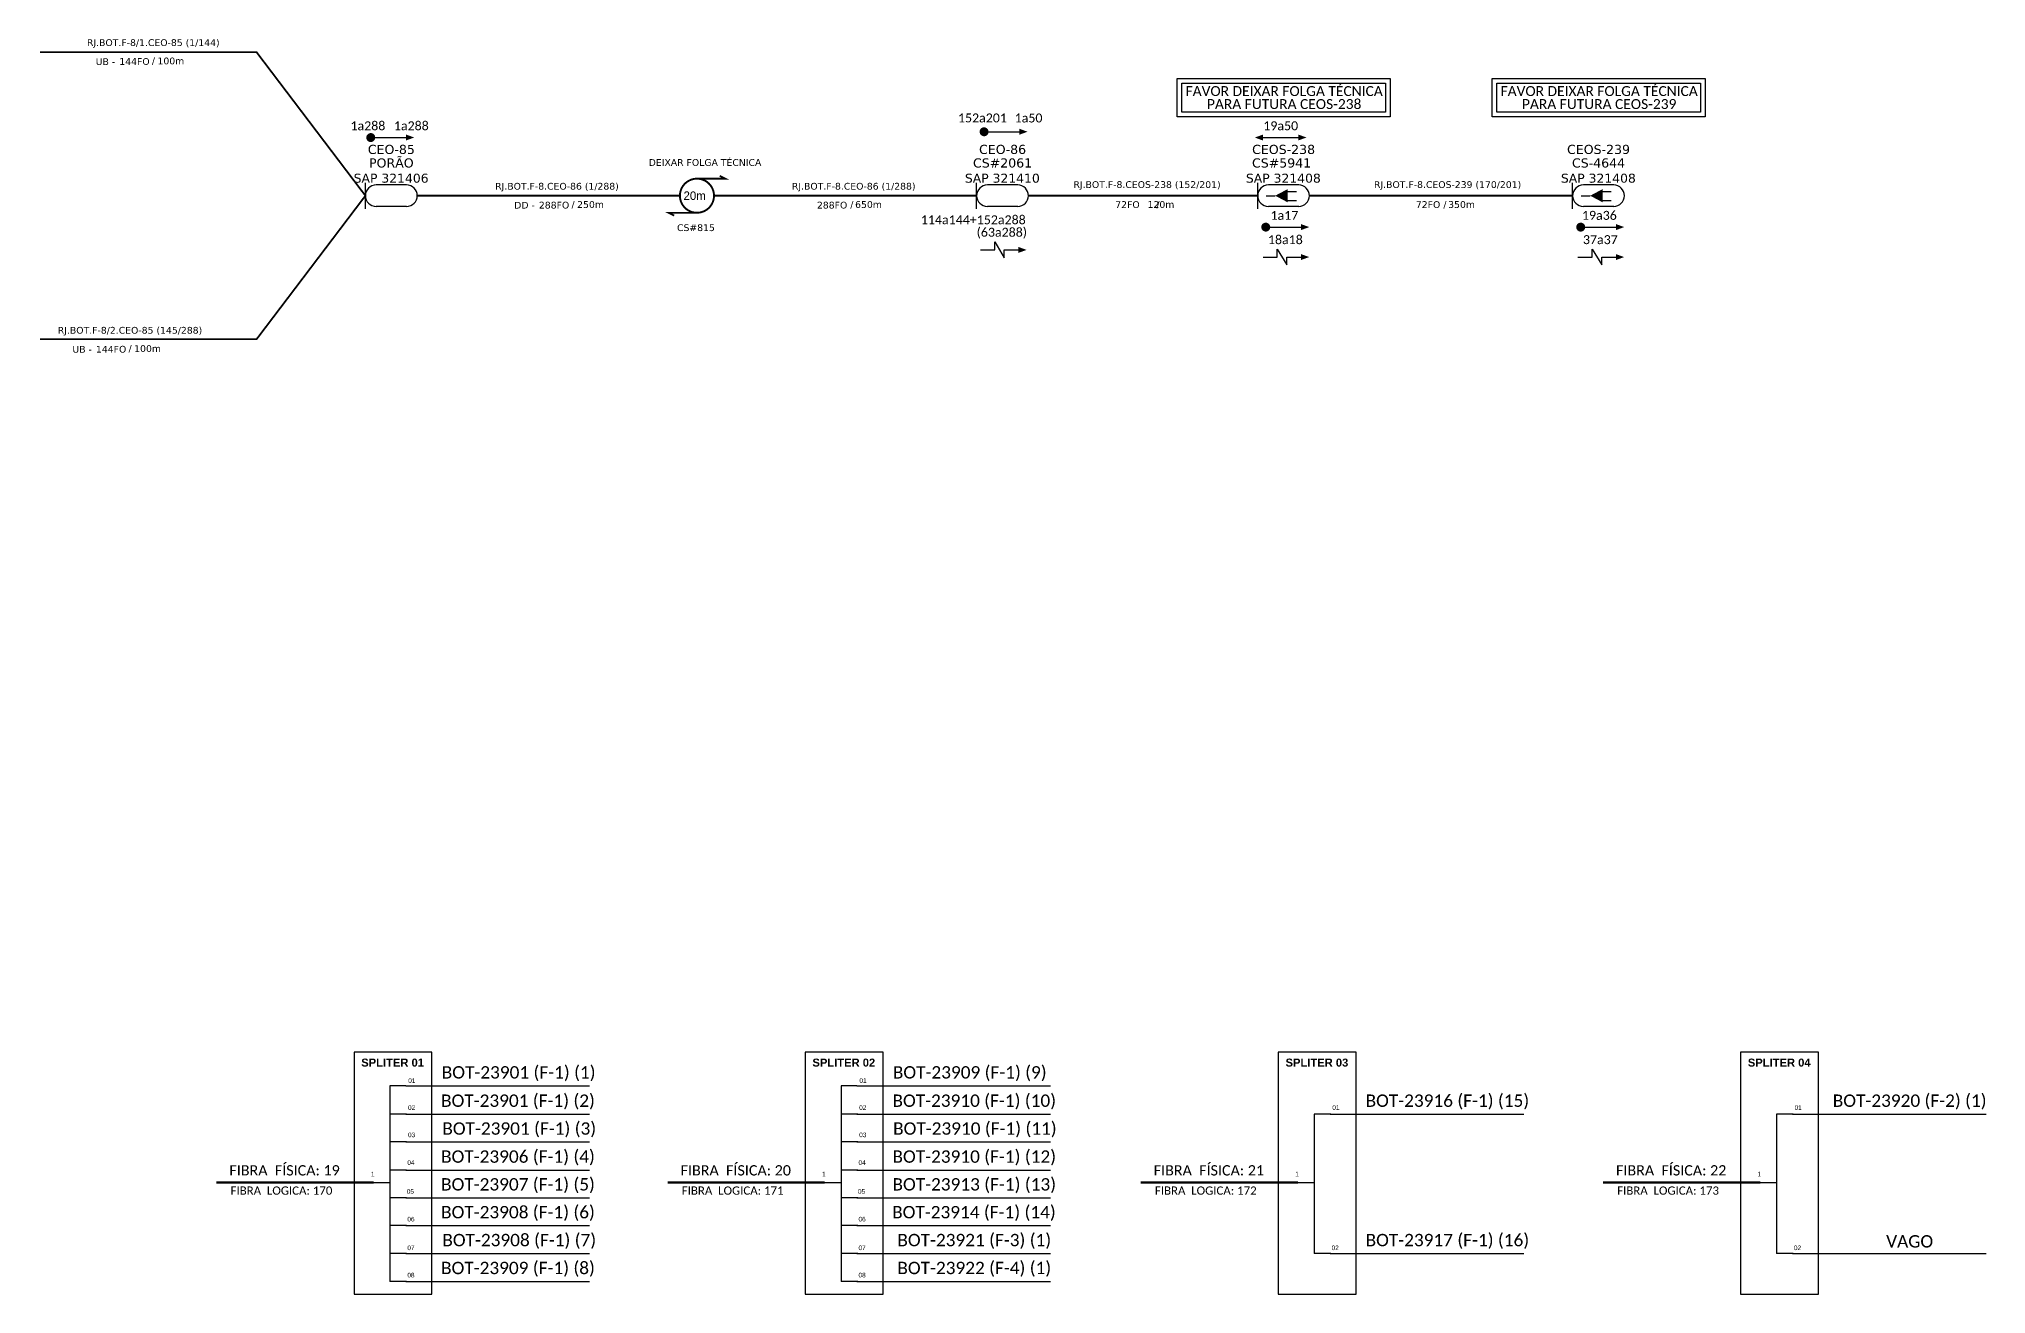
# Model space of a CAD drawing. Header units: millimetres. Extents: x 3557 to 4097, y -655 to 250.
# Drawn here: x 3557 to 3988.9, y -28.1 to 250.3 of the extents above; entities that cross this region are included whole.
import ezdxf
from ezdxf.enums import TextEntityAlignment as Align

# ---------------------------------------------------------------- set-up
doc = ezdxf.new("R2010")
doc.units = ezdxf.units.MM
for name, color, linetype in [('20.4-CEOS', 1, 'Continuous'), ('20.5-CABO AÉREO', 1, 'Continuous'), ('SETA', 7, 'Continuous')]:
    doc.layers.add(name, color=color, linetype=linetype)
doc.layers.add('40.1-ETIQUETAS', color=1, linetype='Continuous', lineweight=20)
doc.styles.add('siredit', font='verdana.ttf')

# ---------------------------------------------------------------- blocks, each defined once
blk = doc.blocks.new('ETIQUETA_RS5F')
at = {"layer": '40.1-ETIQUETAS', "color": 0, "style": 'siredit'}
blk.add_text('/', height=1.5, dxfattribs=at).set_placement((1.55, -1.95), align=Align.MIDDLE_RIGHT)
for tag, p in [('ETIQUETA_R_PRIMARIA', (1.18, 4.1)), ('ETIQUETA_R_SECUNDARIA', (1.18, 2.1)), ('F_ATIVAS/F_MORTAS', (1.11, -4.24))]:
    blk.add_attdef(tag, text='', height=1.5, dxfattribs=at).set_placement(p, align=Align.MIDDLE_CENTER)
for tag, p in [('TIPO_CABO', (-6.62, -2.12)), ('CAP_CABO', (0.37, -2.09))]:
    blk.add_attdef(tag, text='', height=1.5, dxfattribs=at).set_placement(p, align=Align.MIDDLE_RIGHT)
blk.add_attdef('METROS', text='', height=1.5, dxfattribs=at).set_placement((2.11, -1.95), align=Align.MIDDLE_LEFT)
for tag, p in [('FUSÃO_1', (0.82, -8.39)), ('FUSÃO_2', (0.82, -10.6)), ('FUSÃO_3', (0.82, -12.93)), ('FUSÃO_4', (0.82, -15.14)), ('FUSÃO_5', (0.82, -17.16))]:
    blk.add_attdef(tag, text='', height=1.5, dxfattribs=at).set_placement(p, align=Align.CENTER)

msp = doc.modelspace()

# ---------------------------------------------------------------- linework, layer by layer
at = {"color": 7, "linetype": 'Continuous'}
for p, q in [((3634.82, 18.11, 2), (3634.82, -25.28, 2)), ((3638.33, 18.11, 2), (3634.82, 18.11, 2)), ((3734.89, 18.11, 2), (3734.89, -25.28, 2)), ((3738.41, 18.11, 2), (3734.89, 18.11, 2)), ((3638.51, 11.83, 2), (3634.82, 11.83, 2)), ((3738.59, 11.83, 2), (3734.89, 11.83, 2)), ((3839.83, 11.83, 2), (3839.83, -19.1, 2)), ((3843.53, 11.83, 2), (3839.83, 11.83, 2)), ((3942.37, 11.83, 2), (3942.37, -19.1, 2)), ((3946.07, 11.83, 2), (3942.37, 11.83, 2)), ((3638.51, 5.64, 2), (3634.82, 5.64, 2)), ((3738.59, 5.64, 2), (3734.89, 5.64, 2)), ((3631.17, -3.32, 2), (3634.8, -3.32, 2)), ((3638.51, -0.59, 2), (3634.82, -0.59, 2)), ((3731.24, -3.32, 2), (3734.88, -3.32, 2)), ((3738.59, -0.59, 2), (3734.89, -0.59, 2)), ((3836.18, -3.32, 2), (3839.82, -3.32, 2)), ((3938.72, -3.32, 2), (3942.36, -3.32, 2)), ((3638.51, -6.75, 2), (3634.82, -6.75, 2)), ((3738.59, -6.75, 2), (3734.89, -6.75, 2)), ((3638.51, -12.91, 2), (3634.82, -12.91, 2)), ((3738.59, -12.91, 2), (3734.89, -12.91, 2)), ((3638.51, -19.1, 2), (3634.82, -19.1, 2)), ((3738.59, -19.1, 2), (3734.89, -19.1, 2)), ((3843.53, -19.1, 2), (3839.83, -19.1, 2)), ((3946.07, -19.1, 2), (3942.37, -19.1, 2)), ((3638.51, -25.28, 2), (3634.82, -25.28, 2)), ((3738.59, -25.28, 2), (3734.89, -25.28, 2))]:
    msp.add_line(p, q, dxfattribs=at)
at = {"color": 10, "linetype": 'Continuous'}
for p, q in [((3638.33, 18.11, 2), (3679.05, 18.11, 2)), ((3738.41, 18.11, 2), (3781.37, 18.11, 2)), ((3638.33, 11.83, 2), (3679.05, 11.83, 2)), ((3738.41, 11.83, 2), (3781.37, 11.83, 2)), ((3843.35, 11.83, 2), (3886.31, 11.83, 2)), ((3945.89, 11.83, 2), (3988.85, 11.83, 2)), ((3638.33, 5.64, 2), (3679.05, 5.64, 2)), ((3738.41, 5.64, 2), (3781.37, 5.64, 2)), ((3638.33, -0.59, 2), (3679.05, -0.59, 2)), ((3738.41, -0.59, 2), (3781.37, -0.59, 2)), ((3638.33, -6.75, 2), (3679.05, -6.75, 2)), ((3738.41, -6.75, 2), (3781.37, -6.75, 2)), ((3638.33, -12.91, 2), (3679.05, -12.91, 2)), ((3738.41, -12.91, 2), (3781.37, -12.91, 2)), ((3638.33, -19.1, 2), (3679.05, -19.1, 2)), ((3738.41, -19.1, 2), (3781.37, -19.1, 2)), ((3843.35, -19.1, 2), (3886.31, -19.1, 2)), ((3945.89, -19.1, 2), (3988.85, -19.1, 2)), ((3638.33, -25.28, 2), (3679.05, -25.28, 2)), ((3738.41, -25.28, 2), (3781.37, -25.28, 2))]:
    msp.add_line(p, q, dxfattribs=at)
at = {"color": 1, "linetype": 'Continuous', "lineweight": 60}
for p, q in [((3631.17, -3.32, 2), (3596.37, -3.32, 2)), ((3731.24, -3.32, 2), (3696.44, -3.32, 2)), ((3836.18, -3.32, 2), (3801.38, -3.32, 2)), ((3938.72, -3.32, 2), (3903.92, -3.32, 2))]:
    msp.add_line(p, q, dxfattribs=at)
at = {"color": 3, "ltscale": 9e-07}
for points in [[(3809.43, 241.53), (3856.66, 241.53), (3856.66, 233.02), (3809.43, 233.02)], [(3810.48, 240.49), (3855.61, 240.49), (3855.61, 234.07), (3810.48, 234.07)], [(3879.29, 241.53), (3926.53, 241.53), (3926.53, 233.02), (3879.29, 233.02)], [(3880.34, 240.49), (3925.48, 240.49), (3925.48, 234.07), (3880.34, 234.07)]]:
    msp.add_lwpolyline(points, close=True, dxfattribs=at)
at = {"color": 0, "const_width": 0.99}
for points in [[(3630.07, 228.43, 1), (3631.06, 228.43, 1)], [(3766.11, 229.71, 1), (3767.1, 229.71, 1)], [(3828.59, 208.56, 1), (3829.58, 208.56, 1)], [(3898.45, 208.56, 1), (3899.44, 208.56, 1)]]:
    msp.add_lwpolyline(points, format="xyb", close=True, dxfattribs=at)
at = {"color": 5, "const_width": 0.42}
msp.add_lwpolyline([(3702.92, 219.31, 1.000012), (3702.92, 211.75, 0.999978)], format="xyb", close=True, dxfattribs=at)
at = {"color": 5, "const_width": 0.394}
for points in [[(3702.92, 219.31), (3709.22, 219.31), (3707.96, 219.94)], [(3702.92, 211.75), (3696.62, 211.75), (3697.88, 211.12)]]:
    msp.add_lwpolyline(points, dxfattribs=at)
at = {"color": 0}
for points in [[(3768.97, 203.51), (3768.97, 205.27), (3771.06, 201.77), (3771.06, 203.51)], [(3831.64, 201.92), (3831.64, 203.67), (3833.73, 200.17), (3833.74, 201.92)], [(3901.51, 201.92), (3901.51, 203.67), (3903.6, 200.17), (3903.6, 201.92)]]:
    msp.add_lwpolyline(points, dxfattribs=at)
at = {"color": 7, "elevation": 2}
for points in [[(3626.85, -28.1), (3644.13, -28.1), (3644.13, 25.56), (3626.85, 25.56)], [(3726.92, -28.1), (3744.2, -28.1), (3744.2, 25.56), (3726.92, 25.56)], [(3831.86, -28.1), (3849.14, -28.1), (3849.14, 25.56), (3831.86, 25.56)], [(3934.4, -28.1), (3951.68, -28.1), (3951.68, 25.56), (3934.4, 25.56)]]:
    msp.add_lwpolyline(points, close=True, dxfattribs=at)
at = {"layer": '20.4-CEOS', "color": 5}
for p, q in [((3638.49, 217.92), (3631.77, 217.92)), ((3774.07, 217.92), (3767.35, 217.92)), ((3638.49, 213.14), (3631.77, 213.14)), ((3774.07, 213.14), (3767.35, 213.14))]:
    msp.add_line(p, q, dxfattribs=at)
at = {"layer": '20.4-CEOS', "color": 8}
for p, q in [((3836.39, 217.92), (3829.68, 217.92)), ((3906.26, 217.92), (3899.54, 217.92)), ((3836.39, 213.14), (3829.68, 213.14)), ((3906.26, 213.14), (3899.54, 213.14))]:
    msp.add_line(p, q, dxfattribs=at)
at = {"layer": '20.4-CEOS', "color": 5}
for points in [[(3629.38, 212.64), (3629.38, 218.42)], [(3764.96, 212.64), (3764.96, 218.42)]]:
    msp.add_lwpolyline(points, dxfattribs=at)
at = {"layer": '20.4-CEOS', "color": 8}
for points in [[(3827.29, 212.64), (3827.29, 218.42)], [(3833.83, 216.48), (3835.87, 216.48)], [(3897.15, 212.64), (3897.15, 218.42)], [(3903.7, 216.48), (3905.73, 216.48)], [(3829.15, 215.53), (3831.18, 215.53)], [(3833.83, 214.49), (3835.87, 214.49)], [(3899.01, 215.53), (3901.05, 215.53)], [(3903.7, 214.49), (3905.73, 214.49)]]:
    msp.add_lwpolyline(points, dxfattribs=at)
for points in [[(3831.18, 215.53, 0, 2.95, 0), (3833.96, 215.53, 2.95, 2.95, 0)], [(3901.05, 215.53, 0, 2.95, 0), (3903.82, 215.53, 2.95, 2.95, 0)]]:
    msp.add_lwpolyline(points, format="xyseb", dxfattribs=at)
at = {"layer": '20.4-CEOS', "color": 5}
for centre, start, end in [((3631.77, 215.53), 90, 270), ((3638.49, 215.53), 270, 90), ((3767.35, 215.53), 90, 270), ((3774.07, 215.53), 270, 90)]:
    msp.add_arc(centre, 2.39, start, end, dxfattribs=at)
at = {"layer": '20.4-CEOS', "color": 8}
for centre, start, end in [((3829.68, 215.53), 90, 270), ((3836.39, 215.53), 270, 90), ((3899.54, 215.53), 90, 270), ((3906.26, 215.53), 270, 90)]:
    msp.add_arc(centre, 2.39, start, end, dxfattribs=at)
at = {"layer": '20.5-CABO AÉREO', "color": 5, "ltscale": 50, "const_width": 0.4}
for points in [[(3557.17, 247.36), (3605.24, 247.36), (3629.38, 215.53)], [(3557.17, 183.7), (3605.24, 183.7), (3629.38, 215.53)], [(3640.88, 215.53), (3699.14, 215.53)]]:
    msp.add_lwpolyline(points, dxfattribs=at)
at = {"layer": '20.5-CABO AÉREO', "ltscale": 50, "const_width": 0.4}
for points in [[(3776.46, 215.53), (3827.29, 215.53)], [(3838.79, 215.53), (3897.15, 215.53)]]:
    msp.add_lwpolyline(points, dxfattribs=at)
at = {"layer": '40.1-ETIQUETAS', "color": 5, "const_width": 0.4}
msp.add_lwpolyline([(3706.7, 215.53), (3764.96, 215.53)], dxfattribs=at)
at = {"layer": 'SETA', "color": 0}
for points in [[(3766.61, 229.71), (3775.12, 229.71)], [(3630.56, 228.43), (3639.07, 228.43)], [(3828.47, 228.43), (3836.98, 228.43)], [(3829.09, 208.56), (3837.6, 208.56)], [(3898.95, 208.56), (3907.46, 208.56)], [(3765.81, 203.51), (3768.97, 203.51)], [(3771.06, 203.51), (3774.22, 203.51)], [(3828.48, 201.92), (3831.64, 201.92)], [(3833.74, 201.92), (3836.9, 201.92)], [(3898.34, 201.92), (3901.51, 201.92)], [(3903.6, 201.92), (3906.76, 201.92)]]:
    msp.add_lwpolyline(points, dxfattribs=at)
for points in [[(3638.39, 229.1), (3640.2, 228.44), (3638.39, 227.78)], [(3774.44, 230.38), (3776.25, 229.72), (3774.44, 229.06)], [(3828.47, 229.09), (3826.66, 228.43), (3828.47, 227.77)], [(3836.3, 229.1), (3838.11, 228.44), (3836.3, 227.78)], [(3836.91, 209.23), (3838.73, 208.57), (3836.91, 207.91)], [(3906.78, 209.23), (3908.59, 208.57), (3906.78, 207.91)], [(3774.22, 204.17), (3776.03, 203.51), (3774.22, 202.85)], [(3836.9, 202.58), (3838.71, 201.92), (3836.9, 201.26)], [(3906.76, 202.58), (3908.57, 201.92), (3906.76, 201.26)]]:
    msp.add_solid(points, dxfattribs=at)

# ---------------------------------------------------------------- block references
at = {"layer": '40.1-ETIQUETAS', "color": 0}
ref = msp.add_blockref('ETIQUETA_RS5F', (3581.15, 247.39), dxfattribs=at)
ref.add_attrib('ETIQUETA_R_SECUNDARIA', 'RJ.BOT.F-8/1.CEO-85 (1/144)', dxfattribs={"color": 0, "height": 1.5, "style": 'siredit'}).set_placement((3582.33, 249.49), align=Align.MIDDLE_CENTER)
ref.add_attrib('TIPO_CABO', 'UB - ', dxfattribs={"color": 0, "height": 1.5, "style": 'siredit'}).set_placement((3574.53, 245.27), align=Align.MIDDLE_RIGHT)
ref.add_attrib('CAP_CABO', '144FO', dxfattribs={"color": 0, "height": 1.5, "style": 'siredit'}).set_placement((3581.52, 245.3), align=Align.MIDDLE_RIGHT)
ref.add_attrib('METROS', '100m', dxfattribs={"color": 0, "height": 1.5, "style": 'siredit'}).set_placement((3583.26, 245.43), align=Align.MIDDLE_LEFT)
ref = msp.add_blockref('ETIQUETA_RS5F', (3575.98, 183.58), dxfattribs=at)
ref.add_attrib('ETIQUETA_R_SECUNDARIA', 'RJ.BOT.F-8/2.CEO-85 (145/288)', dxfattribs={"color": 0, "height": 1.5, "style": 'siredit'}).set_placement((3577.16, 185.68), align=Align.MIDDLE_CENTER)
ref.add_attrib('TIPO_CABO', 'UB - ', dxfattribs={"color": 0, "height": 1.5, "style": 'siredit'}).set_placement((3569.36, 181.46), align=Align.MIDDLE_RIGHT)
ref.add_attrib('CAP_CABO', '144FO', dxfattribs={"color": 0, "height": 1.5, "style": 'siredit'}).set_placement((3576.34, 181.48), align=Align.MIDDLE_RIGHT)
ref.add_attrib('METROS', '100m', dxfattribs={"color": 0, "height": 1.5, "style": 'siredit'}).set_placement((3578.09, 181.62), align=Align.MIDDLE_LEFT)

# ---------------------------------------------------------------- texts
at = {"color": 5}
msp.add_text('20m', height=1.89, dxfattribs=at).set_placement((3699.95, 214.59))
at = {"color": 7, "char_height": 2.2, "width": 46.8706, "attachment_point": 5}
for s, insert in [('{\\fCalibri|b0|i0|c0|p34;FAVOR DEIXAR FOLGA TÉCNICA}', (3833.17, 238.73)), ('{\\fCalibri|b0|i0|c0|p34;FAVOR DEIXAR FOLGA TÉCNICA}', (3903.04, 238.73)), ('{\\fCalibri|b0|i0|c0|p34;PARA FUTURA CEOS-238}', (3833.17, 235.85)), ('{\\fCalibri|b0|i0|c0|p34;PARA FUTURA CEOS-239}', (3903.04, 235.85))]:
    msp.add_mtext(s, dxfattribs=dict(at, insert=insert))
at = {"color": 0, "char_height": 1.98, "width": 25.1052, "attachment_point": 5}
for s, insert in [('{\\fCalibri|b0|i0|c0|p34;\\C7;152a201}', (3766.24, 232.77)), ('{\\fCalibri|b0|i0|c0|p34;\\C7;1a50}', (3776.47, 232.76)), ('{\\fCalibri|b0|i0|c0|p34;\\C7;1a288}', (3639.56, 231.03)), ('{\\fCalibri|b0|i0|c0|p34;\\C7;19a50}', (3832.4, 231.03)), ('{\\fCalibri|b0|i0|c0|p34;\\C7;1a17}', (3833.22, 211.16)), ('{\\fCalibri|b0|i0|c0|p34;\\C7;19a36}', (3903.08, 211.16)), ('{\\fCalibri|b0|i0|c0|p34;\\C7;114a144+152a288}', (3764.21, 210.18)), ('{\\fCalibri|b0|i0|c0|p34;\\C7;18a18}', (3833.43, 205.77)), ('{\\fCalibri|b0|i0|c0|p34;\\C7;37a37}', (3903.3, 205.77))]:
    msp.add_mtext(s, dxfattribs=dict(at, insert=insert))
at = {"color": 5, "char_height": 1.98, "width": 25.1052, "attachment_point": 5}
for s, insert in [('{\\fCalibri|b0|i0|c0|p34;\\C7;1a288}', (3629.93, 231.03)), ('{\\fCalibri|b0|i0|c0|p34;(63a288)}', (3770.54, 207.21))]:
    msp.add_mtext(s, dxfattribs=dict(at, insert=insert))
at = {"attachment_point": 5}
for s, insert, char_height, width in [('\\C10;\\fArial|b1|i0|c0|p34;SPLITER 01', (3635.41, 23.23, 2), 1.7753, 17.28), ('\\C7;\\fCalibri|b0|i0|c0|p34;BOT-23901 (F-1) (1)', (3663.37, 20.78, 2), 2.7432, 80.6352), ('\\C10;\\fArial|b1|i0|c0|p34;SPLITER 02', (3735.49, 23.23, 2), 1.7753, 17.28), ('\\C7;\\fCalibri|b0|i0|c0|p34;BOT-23909 (F-1) (9)', (3763.43, 20.78, 2), 2.7432, 80.6352), ('\\C10;\\fArial|b1|i0|c0|p34;SPLITER 03', (3840.43, 23.23, 2), 1.7753, 17.28), ('\\C10;\\fArial|b1|i0|c0|p34;SPLITER 04', (3942.97, 23.23, 2), 1.7753, 17.28), ('\\C7;\\fArial|b0|i0|;\\H1.0273588255048;01 ', (3639.68, 19.25, 2), 1.7753, 3.5602), ('\\C7;\\fArial|b0|i0|;\\H1.0273588255048;01 ', (3739.75, 19.25, 2), 1.7753, 3.5602), ('\\C7;\\fArial|b0|i0|;\\H1.0273588255048;02 ', (3639.63, 13.25, 2), 1.7753, 3.7582), ('\\C7;\\fCalibri|b0|i0|c0|p34;BOT-23901 (F-1) (2)', (3663.22, 14.5, 2), 2.7432, 80.6352), ('\\C7;\\fArial|b0|i0|;\\H1.0273588255048;02 ', (3739.7, 13.25, 2), 1.7753, 3.7582), ('\\pxt14;\\C7;\\fCalibri|b0|i0|c0|p34;BOT-23910 (F-1) (10)', (3764.43, 14.5, 2), 2.7432, 80.6352), ('\\C7;\\fArial|b0|i0;\\H0.578704x;01 ', (3844.64, 13.25, 2), 1.7753, 3.7582), ('\\pxt14;\\C7;\\fCalibri|b0|i0|c0|p34;BOT-23916 (F-1) (15)', (3869.37, 14.5, 2), 2.7432, 80.6352), ('\\C7;\\fArial|b0|i0;\\H0.578704x;01 ', (3947.18, 13.25, 2), 1.7753, 3.7582), ('\\pxt14;\\C7;\\fCalibri|b0|i0|c0|p34;BOT-23920 (F-2) (1)', (3971.91, 14.5, 2), 2.7432, 80.6352), ('\\C7;\\fCalibri|b0|i0|c0|p34;BOT-23901 (F-1) (3)', (3663.5, 8.32, 2), 2.7432, 80.6352), ('\\C7;\\fCalibri|b0|i0|c0|p34;BOT-23910 (F-1) (11)', (3764.57, 8.32, 2), 2.7432, 80.6352), ('\\C7;\\fArial|b0|i0|;\\H1.0273588255048;03 ', (3639.63, 7.2, 2), 1.7753, 3.456), ('\\C7;\\fArial|b0|i0|;\\H1.0273588255048;03 ', (3739.7, 7.2, 2), 1.7753, 3.456), ('\\C7;\\fCalibri|b0|i0|c0|p34;FIBRA  FÍSICA: 19', (3611.45, -0.67, 2), 2.2859, 34.56), ('\\C7;\\fArial|b0|i0|;\\H1.0273588255048;04 ', (3639.48, 1.06, 2), 1.7753, 3.7582), ('\\C7;\\fCalibri|b0|i0|c0|p34;BOT-23906 (F-1) (4)', (3663.22, 2.1, 2), 2.7432, 80.6352), ('\\C7;\\fCalibri|b0|i0|c0|p34;FIBRA  FÍSICA: 20', (3711.53, -0.67, 2), 2.2859, 34.56), ('\\C7;\\fArial|b0|i0|;\\H1.0273588255048;04 ', (3739.55, 1.06, 2), 1.7753, 3.7582), ('\\C7;\\fCalibri|b0|i0|c0|p34;BOT-23910 (F-1) (12)', (3764.43, 2.1, 2), 2.7432, 80.6352), ('\\C7;\\fCalibri|b0|i0|c0|p34;FIBRA  FÍSICA: 21', (3816.47, -0.67, 2), 2.2859, 34.56), ('\\C7;\\fCalibri|b0|i0|c0|p34;FIBRA  FÍSICA: 22', (3919.01, -0.67, 2), 2.2859, 34.56), ('\\C7;\\fCalibri|b0|i0|c0|p34;FIBRA  LOGICA: 170', (3610.76, -5.16, 2), 1.8289, 34.56), ('\\C7;\\fArial|b0|i0|;\\H1.0273588255048;1', (3631, -1.49, 2), 1.7753, 1.7584), ('\\C7;\\fCalibri|b0|i0|c0|p34;BOT-23907 (F-1) (5)', (3663.22, -4.06, 2), 2.7432, 80.6352), ('\\C7;\\fCalibri|b0|i0|c0|p34;FIBRA  LOGICA: 171', (3710.84, -5.16, 2), 1.8289, 34.56), ('\\C7;\\fArial|b0|i0|;\\H1.0273588255048;1', (3731.08, -1.49, 2), 1.7753, 1.7584), ('\\C7;\\fCalibri|b0|i0|c0|p34;BOT-23913 (F-1) (13)', (3764.43, -4.06, 2), 2.7432, 80.6352), ('\\C7;\\fCalibri|b0|i0|c0|p34;FIBRA  LOGICA: 172', (3815.78, -5.16, 2), 1.8289, 34.56), ('\\C7;\\fArial|b0|i0|;\\H1.0273588255048;1', (3836.02, -1.49, 2), 1.7753, 1.7584), ('\\C7;\\fCalibri|b0|i0|c0|p34;FIBRA  LOGICA: 173', (3918.32, -5.16, 2), 1.8289, 34.56), ('\\C7;\\fArial|b0|i0|;\\H1.0273588255048;1', (3938.56, -1.49, 2), 1.7753, 1.7584), ('\\C7;\\fArial|b0|i0|;\\H1.0273588255048;05 ', (3639.35, -5.35, 2), 1.7753, 4.6222), ('\\C7;\\fCalibri|b0|i0|c0|p34;BOT-23908 (F-1) (6)', (3663.22, -10.23, 2), 2.7432, 80.6352), ('\\C7;\\fArial|b0|i0|;\\H1.0273588255048;05 ', (3739.42, -5.35, 2), 1.7753, 4.6222), ('\\C7;\\fCalibri|b0|i0|c0|p34;BOT-23914 (F-1) (14)', (3764.36, -10.23, 2), 2.7432, 80.6352), ('\\C7;\\fArial|b0|i0|;\\H1.0273588255048;06 ', (3639.48, -11.49, 2), 1.7753, 3.7582), ('\\C7;\\fArial|b0|i0|;\\H1.0273588255048;06 ', (3739.55, -11.49, 2), 1.7753, 3.7582), ('\\C7;\\fCalibri|b0|i0|c0|p34;BOT-23908 (F-1) (7)', (3663.5, -16.42, 2), 2.7432, 80.6352), ('\\C7;\\fCalibri|b0|i0|c0|p34;BOT-23921 (F-3) (1)', (3764.43, -16.42, 2), 2.7432, 80.6352), ('\\C7;\\fCalibri|b0|i0|c0|p34;BOT-23917 (F-1) (16)', (3869.37, -16.42, 2), 2.7432, 80.6352), ('\\C7;\\fCalibri|b0|i0|c0|p34;VAGO', (3971.91, -16.42, 2), 2.7432, 80.6352), ('\\C7;\\fArial|b0|i0|;\\H1.0273588255048;07 ', (3639.48, -17.85, 2), 1.7753, 3.7582), ('\\C7;\\fCalibri|b0|i0|c0|p34;BOT-23909 (F-1) (8)', (3663.22, -22.61, 2), 2.7432, 80.6352), ('\\C7;\\fArial|b0|i0|;\\H1.0273588255048;07 ', (3739.55, -17.85, 2), 1.7753, 3.7582), ('\\C7;\\fCalibri|b0|i0|c0|p34;BOT-23922 (F-4) (1)', (3764.43, -22.61, 2), 2.7432, 80.6352), ('\\C7;\\fArial|b0|i0;\\H0.578704x;02', (3844.49, -17.85, 2), 1.7753, 3.7582), ('\\C7;\\fArial|b0|i0;\\H0.578704x;02', (3947.03, -17.85, 2), 1.7753, 3.7582), ('\\C7;\\fArial|b0|i0|;\\H1.0273588255048;08 ', (3639.48, -23.9, 2), 1.7753, 3.7582), ('\\C7;\\fArial|b0|i0|;\\H1.0273588255048;08 ', (3739.55, -23.9, 2), 1.7753, 3.7582)]:
    msp.add_mtext(s, dxfattribs=dict(at, insert=insert, char_height=char_height, width=width))
at = {"layer": '20.4-CEOS', "color": 7, "style": 'siredit'}
for s, height, p in [('CEO-85', 2.028, (3635.13, 225.8)), ('CEO-86', 2.028, (3770.71, 225.8)), ('CEOS-238', 2.028, (3833.04, 225.8)), ('CEOS-239', 2.028, (3902.9, 225.8)), ('SAP 321406', 2, (3635.08, 219.42)), ('PORÃO', 2.028, (3635.13, 222.8)), ('SAP 321410', 2, (3770.66, 219.42)), ('CS#2061', 2.028, (3770.71, 222.8)), ('SAP 321408', 2, (3832.99, 219.42)), ('CS#5941 ', 2.028, (3833.04, 222.8)), ('SAP 321408', 2, (3902.86, 219.42)), ('CS-4644', 2.028, (3902.9, 222.8))]:
    msp.add_text(s, height=height, dxfattribs=at).set_placement(p, align=Align.MIDDLE_CENTER)
at = {"layer": '40.1-ETIQUETAS', "color": 0, "style": 'siredit'}
for s, p in [('DEIXAR FOLGA TÉCNICA', (3704.71, 222.9)), ('RJ.BOT.F-8.CEO-86 (1/288)', (3671.87, 217.63)), ('RJ.BOT.F-8.CEO-86 (1/288)', (3737.69, 217.63)), ('RJ.BOT.F-8.CEOS-238 (152/201)', (3802.75, 218)), ('RJ.BOT.F-8.CEOS-239 (170/201)', (3869.42, 218)), ('CS#815', (3702.7, 208.44))]:
    msp.add_text(s, height=1.5, dxfattribs=at).set_placement(p, align=Align.MIDDLE_CENTER)
for s, p in [('DD - ', (3667.61, 213.42)), ('288FO', (3674.59, 213.44)), ('/', (3675.78, 213.58)), ('288FO', (3736.26, 213.44)), ('/', (3737.62, 213.58)), ('72FO', (3801.12, 213.56)), ('/', (3805.54, 213.62)), ('72FO', (3867.8, 213.56)), ('/', (3869.18, 213.62))]:
    msp.add_text(s, height=1.5, dxfattribs=at).set_placement(p, align=Align.MIDDLE_RIGHT)
for s, p in [('250m', (3676.34, 213.58)), ('650m', (3738, 213.58)), ('120m', (3802.87, 213.58)), ('350m', (3869.54, 213.58))]:
    msp.add_text(s, height=1.5, dxfattribs=at).set_placement(p, align=Align.MIDDLE_LEFT)

doc.saveas('drawing.dxf')
